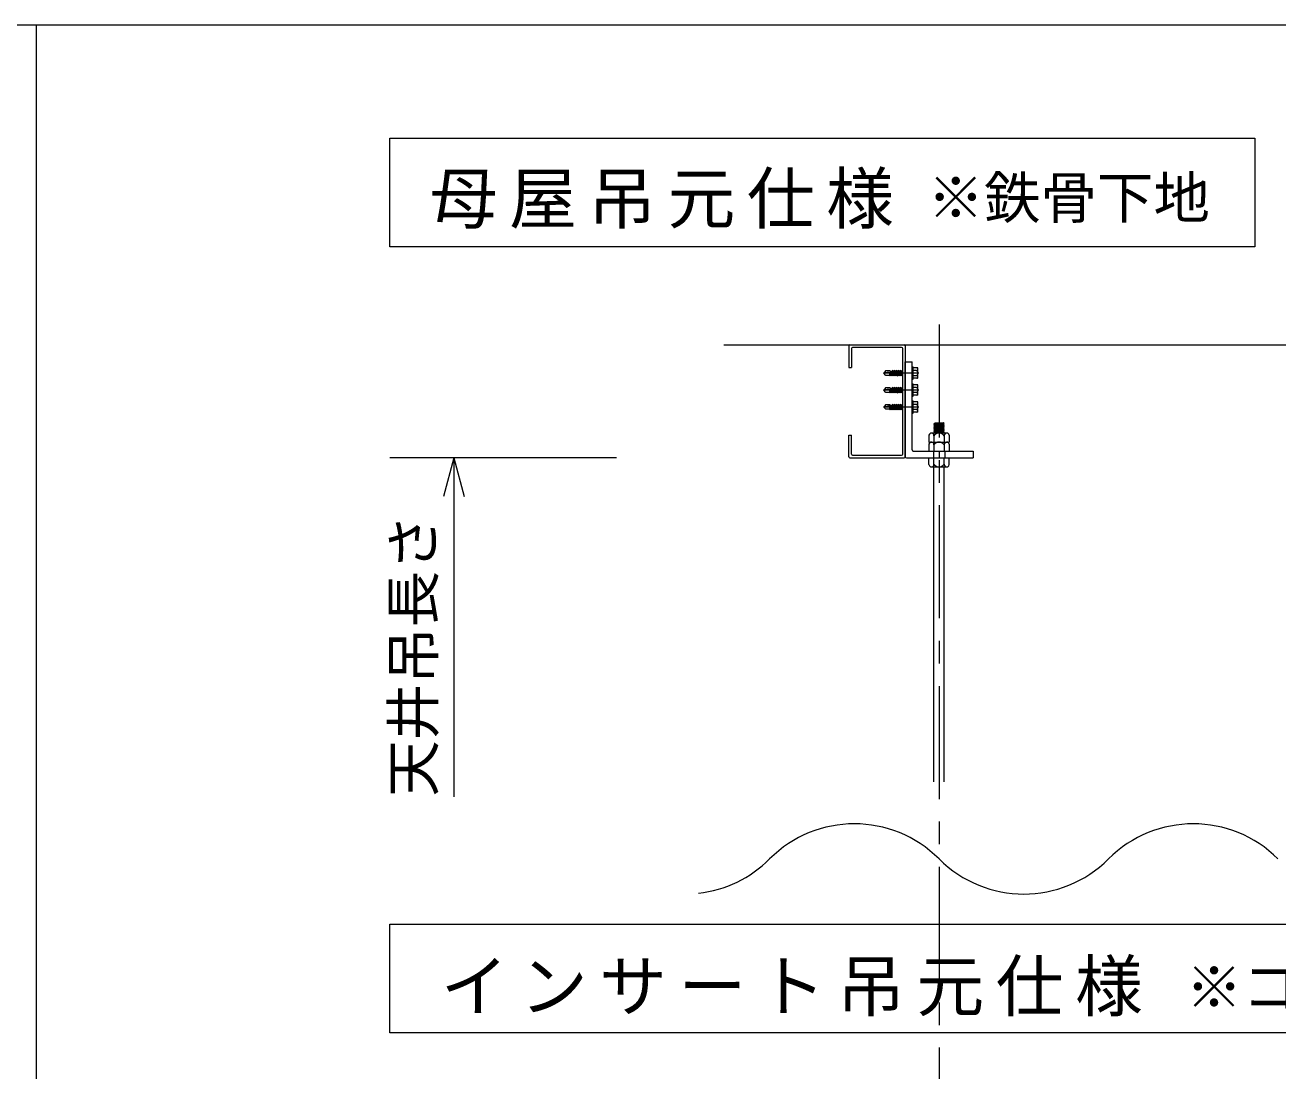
# Model space of a CAD drawing. Units: millimetres at full size, sheet at 1:20; details may follow other scales. Extents: x -4155 to 4045, y -2866 to 2834.
# Drawn here: x -888 to 221, y 1909 to 2834 of the extents above; entities that cross this region are included whole.
import ezdxf
from ezdxf.enums import TextEntityAlignment as Align

# ---------------------------------------------------------------- set-up
doc = ezdxf.new("R2010")
doc.units = ezdxf.units.MM
doc.header["$LTSCALE"] = 20
doc.linetypes.add('CHAIN1', pattern=[8, 5, -1, 1, -1])
for name, color, linetype, lineweight in [('1-0_断面', 7, 'Continuous', 9), ('1-1_寸法', 7, 'Continuous', 9), ('1-2_文字', 7, 'Continuous', 9), ('F-0_図枠', 7, 'Continuous', 9), ('F-1_レイアウト', 7, 'Continuous', 9)]:
    doc.layers.add(name, color=color, linetype=linetype, lineweight=lineweight)
doc.styles.add('ＭＳ ゴシック', font='')
doc.styles.get('ＭＳ ゴシック').set_extended_font_data('MS Gothic')

msp = doc.modelspace()

# ---------------------------------------------------------------- linework, layer by layer
at = {"layer": '1-0_断面', "color": 4, "linetype": 'CHAIN1'}
for p, q in [((-78.74, 2569.35), (-78.74, 617.05)), ((-96.71, 2526.31), (-128.02, 2526.31)), ((-96.71, 2511.31), (-128.02, 2511.31)), ((-96.71, 2496.31), (-128.02, 2496.31))]:
    msp.add_line(p, q, dxfattribs=at)
at = {"layer": '1-0_断面'}
for p, q in [((-269.22, 2551.31), (3772.19, 2551.31)), ((-157.62, 2551.31), (-109.62, 2551.31)), ((-158.62, 2550.31), (-158.62, 2531.31)), ((-156.32, 2548.01), (-156.32, 2531.31)), ((-111.92, 2549.01), (-155.32, 2549.01)), ((-110.92, 2454.61), (-110.92, 2548.01)), ((-108.62, 2550.31), (-108.62, 2452.31)), ((-158.62, 2531.31), (-156.32, 2531.31)), ((-108.62, 2536.31), (-102.62, 2536.31)), ((-108.62, 2536.31), (-102.62, 2536.31)), ((-108.62, 2536.31), (-102.62, 2536.31)), ((-108.62, 2452.31), (-108.62, 2536.31)), ((-102.62, 2458.31), (-102.62, 2536.31)), ((-156.32, 2454.61), (-156.32, 2471.31)), ((-87.74, 2471.29), (-87.74, 2465.31)), ((-87.74, 2465.31), (-85.49, 2465.31)), ((-87.74, 2463.29), (-87.74, 2457.31)), ((-85.49, 2473.31), (-71.99, 2473.31)), ((-85.49, 2465.31), (-71.99, 2465.31)), ((-83.24, 2470.81), (-83.24, 2465.31)), ((-83.24, 2462.81), (-83.24, 2457.31)), ((-74.24, 2470.81), (-74.24, 2465.31)), ((-74.24, 2462.81), (-74.24, 2457.31)), ((-71.99, 2465.31), (-69.74, 2465.31)), ((-69.74, 2471.29), (-69.74, 2465.31)), ((-69.74, 2463.29), (-69.74, 2457.31)), ((-157.62, 2451.31), (-132.86, 2451.31)), ((-155.32, 2453.61), (-111.92, 2453.61)), ((-132.86, 2451.31), (-109.62, 2451.31)), ((-107.62, 2451.31), (-48.62, 2451.31)), ((-101.62, 2457.31), (-48.62, 2457.31)), ((-87.74, 2457.31), (-69.74, 2457.31)), ((-87.74, 2445.34), (-87.74, 2451.31)), ((-83.62, 2457.31), (-83.62, 2451.31)), ((-83.24, 2445.81), (-83.24, 2451.31)), ((-78.62, 2457.31), (-78.62, 2451.31)), ((-78.62, 2457.31), (-78.62, 2451.31)), ((-78.62, 2457.31), (-78.62, 2451.31)), ((-74.24, 2445.81), (-74.24, 2451.31)), ((-73.62, 2457.31), (-73.62, 2451.31)), ((-69.74, 2445.34), (-69.74, 2451.31)), ((-48.62, 2457.31), (-48.62, 2451.31)), ((-48.62, 2457.31), (-48.62, 2451.31)), ((-48.62, 2457.31), (-48.62, 2451.31)), ((-85.49, 2443.31), (-71.99, 2443.31)), ((-85.49, 2443.31), (-71.99, 2443.31)), ((-83.24, 2164.56), (-83.24, 2443.31)), ((-74.24, 2164.56), (-74.24, 2443.31))]:
    msp.add_line(p, q, dxfattribs=at)
at = {"layer": '1-0_断面', "color": 4}
for p, q in [((-102.62, 2531.81), (-101.82, 2531.81)), ((-102.62, 2521.97), (-102.62, 2530.65)), ((-101.82, 2520.81), (-101.82, 2531.81)), ((-97.62, 2530.91), (-101.82, 2530.91)), ((-97.42, 2521.91), (-97.42, 2530.71)), ((-126.06, 2528.29), (-127.61, 2526.31)), ((-125.98, 2524.27), (-127.61, 2526.31)), ((-122.39, 2528.29), (-126.06, 2528.29)), ((-122.52, 2524.27), (-125.98, 2524.27)), ((-122.56, 2524.53), (-122.08, 2526.32)), ((-121.29, 2527.78), (-122.39, 2528.29)), ((-120.69, 2527.21), (-122.01, 2526.97)), ((-121.97, 2528.09), (-119.86, 2528.09)), ((-121.79, 2524.53), (-121.31, 2526.32)), ((-121.66, 2524.99), (-120.69, 2524.99)), ((-120.69, 2527.21), (-121.29, 2527.78)), ((-121.14, 2527.64), (-119.98, 2527.64)), ((-120.04, 2524.53), (-119.08, 2528.09)), ((-120.04, 2524.53), (-119.06, 2524.53)), ((-119.91, 2524.99), (-118.94, 2524.99)), ((-119.2, 2527.64), (-118.23, 2527.64)), ((-119.08, 2528.09), (-118.11, 2528.09)), ((-119.06, 2524.53), (-118.11, 2528.09)), ((-118.29, 2524.53), (-117.33, 2528.09)), ((-118.29, 2524.53), (-117.31, 2524.53)), ((-118.16, 2524.99), (-117.19, 2524.99)), ((-117.45, 2527.64), (-116.48, 2527.64)), ((-117.33, 2528.09), (-116.36, 2528.09)), ((-117.31, 2524.53), (-116.36, 2528.09)), ((-116.54, 2524.53), (-115.58, 2528.09)), ((-116.54, 2524.53), (-115.56, 2524.53)), ((-116.41, 2524.99), (-115.44, 2524.99)), ((-115.71, 2527.64), (-115.42, 2527.64)), ((-115.58, 2528.09), (-115.44, 2528.09)), ((-115.56, 2524.53), (-115.49, 2524.82)), ((-115.56, 2524.53), (-115.42, 2524)), ((-115.42, 2525.07), (-114.61, 2528.09)), ((-115.42, 2528.09), (-114.61, 2528.09)), ((-115.42, 2527.64), (-114.73, 2527.64)), ((-115.42, 2524), (-115.37, 2523.81)), ((-115.37, 2523.81), (-114.79, 2524.53)), ((-114.79, 2524.53), (-113.83, 2528.09)), ((-114.79, 2524.53), (-113.81, 2524.53)), ((-114.66, 2524.99), (-113.69, 2524.99)), ((-113.96, 2527.64), (-112.98, 2527.64)), ((-113.83, 2528.09), (-112.86, 2528.09)), ((-113.81, 2524.53), (-112.86, 2528.09)), ((-113.04, 2524.53), (-112.08, 2528.09)), ((-113.04, 2524.53), (-112.07, 2524.53)), ((-112.92, 2524.99), (-111.94, 2524.99)), ((-112.86, 2528.09), (-112.28, 2528.81)), ((-112.28, 2528.81), (-112.08, 2528.09)), ((-112.28, 2528.81), (-112.08, 2528.09)), ((-112.21, 2527.64), (-111.23, 2527.64)), ((-112.21, 2527.64), (-111.62, 2527.64)), ((-112.08, 2528.09), (-111.11, 2528.09)), ((-112.08, 2528.09), (-111.62, 2528.09)), ((-112.07, 2524.53), (-111.11, 2528.09)), ((-112.07, 2524.53), (-111.62, 2526.19)), ((-111.29, 2524.53), (-110.92, 2525.92)), ((-111.29, 2524.53), (-110.92, 2524.53)), ((-111.17, 2524.99), (-110.92, 2524.99)), ((-111.11, 2528.09), (-110.92, 2528.33)), ((-102.62, 2520.81), (-101.82, 2520.81)), ((-98.68, 2528.59), (-101.82, 2528.59)), ((-98.68, 2524.03), (-101.82, 2524.03)), ((-97.62, 2521.71), (-101.82, 2521.71)), ((-126.06, 2513.29), (-127.61, 2511.31)), ((-125.98, 2509.27), (-127.61, 2511.31)), ((-122.39, 2513.29), (-126.06, 2513.29)), ((-122.52, 2509.27), (-125.98, 2509.27)), ((-122.56, 2509.53), (-122.08, 2511.32)), ((-121.29, 2512.78), (-122.39, 2513.29)), ((-120.69, 2512.21), (-122.01, 2511.97)), ((-121.97, 2513.09), (-119.86, 2513.09)), ((-121.79, 2509.53), (-121.31, 2511.32)), ((-121.66, 2509.99), (-120.69, 2509.99)), ((-120.69, 2512.21), (-121.29, 2512.78)), ((-121.14, 2512.64), (-119.98, 2512.64)), ((-120.04, 2509.53), (-119.08, 2513.09)), ((-120.04, 2509.53), (-119.06, 2509.53)), ((-119.91, 2509.99), (-118.94, 2509.99)), ((-119.2, 2512.64), (-118.23, 2512.64)), ((-119.08, 2513.09), (-118.11, 2513.09)), ((-119.06, 2509.53), (-118.11, 2513.09)), ((-118.29, 2509.53), (-117.33, 2513.09)), ((-118.29, 2509.53), (-117.31, 2509.53)), ((-118.16, 2509.99), (-117.19, 2509.99)), ((-117.45, 2512.64), (-116.48, 2512.64)), ((-117.33, 2513.09), (-116.36, 2513.09)), ((-117.31, 2509.53), (-116.36, 2513.09)), ((-116.54, 2509.53), (-115.58, 2513.09)), ((-116.54, 2509.53), (-115.56, 2509.53)), ((-116.41, 2509.99), (-115.44, 2509.99)), ((-115.71, 2512.64), (-115.42, 2512.64)), ((-115.58, 2513.09), (-115.44, 2513.09)), ((-115.56, 2509.53), (-115.49, 2509.82)), ((-115.56, 2509.53), (-115.42, 2509)), ((-115.42, 2510.07), (-114.61, 2513.09)), ((-115.42, 2513.09), (-114.61, 2513.09)), ((-115.42, 2512.64), (-114.73, 2512.64)), ((-115.42, 2509), (-115.37, 2508.81)), ((-115.37, 2508.81), (-114.79, 2509.53)), ((-114.79, 2509.53), (-113.83, 2513.09)), ((-114.79, 2509.53), (-113.81, 2509.53)), ((-114.66, 2509.99), (-113.69, 2509.99)), ((-113.96, 2512.64), (-112.98, 2512.64)), ((-113.83, 2513.09), (-112.86, 2513.09)), ((-113.81, 2509.53), (-112.86, 2513.09)), ((-113.04, 2509.53), (-112.08, 2513.09)), ((-113.04, 2509.53), (-112.07, 2509.53)), ((-112.92, 2509.99), (-111.94, 2509.99)), ((-112.86, 2513.09), (-112.28, 2513.81)), ((-112.28, 2513.81), (-112.08, 2513.09)), ((-112.28, 2513.81), (-112.08, 2513.09)), ((-112.21, 2512.64), (-111.23, 2512.64)), ((-112.21, 2512.64), (-111.62, 2512.64)), ((-112.08, 2513.09), (-111.11, 2513.09)), ((-112.08, 2513.09), (-111.62, 2513.09)), ((-112.07, 2509.53), (-111.11, 2513.09)), ((-112.07, 2509.53), (-111.62, 2511.19)), ((-111.29, 2509.53), (-110.92, 2510.92)), ((-111.29, 2509.53), (-110.92, 2509.53)), ((-111.17, 2509.99), (-110.92, 2509.99)), ((-111.11, 2513.09), (-110.92, 2513.33)), ((-102.62, 2516.81), (-101.82, 2516.81)), ((-102.62, 2506.97), (-102.62, 2515.65)), ((-101.82, 2505.81), (-101.82, 2516.81)), ((-97.62, 2515.91), (-101.82, 2515.91)), ((-98.68, 2513.59), (-101.82, 2513.59)), ((-98.68, 2509.03), (-101.82, 2509.03)), ((-97.42, 2506.91), (-97.42, 2515.71)), ((-126.06, 2498.29), (-127.61, 2496.31)), ((-125.98, 2494.27), (-127.61, 2496.31)), ((-122.39, 2498.29), (-126.06, 2498.29)), ((-122.56, 2494.53), (-122.08, 2496.32)), ((-121.29, 2497.78), (-122.39, 2498.29)), ((-120.69, 2497.21), (-122.01, 2496.97)), ((-121.97, 2498.09), (-119.86, 2498.09)), ((-121.79, 2494.53), (-121.31, 2496.32)), ((-120.69, 2497.21), (-121.29, 2497.78)), ((-121.14, 2497.64), (-119.98, 2497.64)), ((-120.04, 2494.53), (-119.08, 2498.09)), ((-119.2, 2497.64), (-118.23, 2497.64)), ((-119.08, 2498.09), (-118.11, 2498.09)), ((-119.06, 2494.53), (-118.11, 2498.09)), ((-118.29, 2494.53), (-117.33, 2498.09)), ((-117.45, 2497.64), (-116.48, 2497.64)), ((-117.33, 2498.09), (-116.36, 2498.09)), ((-117.31, 2494.53), (-116.36, 2498.09)), ((-116.54, 2494.53), (-115.58, 2498.09)), ((-115.71, 2497.64), (-115.42, 2497.64)), ((-115.58, 2498.09), (-115.44, 2498.09)), ((-115.42, 2495.07), (-114.61, 2498.09)), ((-115.42, 2498.09), (-114.61, 2498.09)), ((-115.42, 2497.64), (-114.73, 2497.64)), ((-114.79, 2494.53), (-113.83, 2498.09)), ((-113.96, 2497.64), (-112.98, 2497.64)), ((-113.83, 2498.09), (-112.86, 2498.09)), ((-113.81, 2494.53), (-112.86, 2498.09)), ((-113.04, 2494.53), (-112.08, 2498.09)), ((-112.86, 2498.09), (-112.28, 2498.81)), ((-112.28, 2498.81), (-112.08, 2498.09)), ((-112.28, 2498.81), (-112.08, 2498.09)), ((-112.21, 2497.64), (-111.23, 2497.64)), ((-112.21, 2497.64), (-111.62, 2497.64)), ((-112.08, 2498.09), (-111.11, 2498.09)), ((-112.08, 2498.09), (-111.62, 2498.09)), ((-112.07, 2494.53), (-111.11, 2498.09)), ((-112.07, 2494.53), (-111.62, 2496.19)), ((-111.29, 2494.53), (-110.92, 2495.92)), ((-111.11, 2498.09), (-110.92, 2498.33)), ((-102.62, 2505.81), (-101.82, 2505.81)), ((-102.62, 2501.81), (-101.82, 2501.81)), ((-102.62, 2491.97), (-102.62, 2500.65)), ((-97.62, 2506.71), (-101.82, 2506.71)), ((-101.82, 2490.81), (-101.82, 2501.81)), ((-97.62, 2500.91), (-101.82, 2500.91)), ((-98.68, 2498.59), (-101.82, 2498.59)), ((-97.42, 2491.91), (-97.42, 2500.71)), ((-122.52, 2494.27), (-125.98, 2494.27)), ((-121.66, 2494.99), (-120.69, 2494.99)), ((-120.04, 2494.53), (-119.06, 2494.53)), ((-119.91, 2494.99), (-118.94, 2494.99)), ((-118.29, 2494.53), (-117.31, 2494.53)), ((-118.16, 2494.99), (-117.19, 2494.99)), ((-116.54, 2494.53), (-115.56, 2494.53)), ((-116.41, 2494.99), (-115.44, 2494.99)), ((-115.56, 2494.53), (-115.49, 2494.82)), ((-115.56, 2494.53), (-115.42, 2494)), ((-115.42, 2494), (-115.37, 2493.81)), ((-115.37, 2493.81), (-114.79, 2494.53)), ((-114.79, 2494.53), (-113.81, 2494.53)), ((-114.66, 2494.99), (-113.69, 2494.99)), ((-113.04, 2494.53), (-112.07, 2494.53)), ((-112.92, 2494.99), (-111.94, 2494.99)), ((-111.29, 2494.53), (-110.92, 2494.53)), ((-111.17, 2494.99), (-110.92, 2494.99)), ((-102.62, 2490.81), (-101.82, 2490.81)), ((-98.68, 2494.03), (-101.82, 2494.03)), ((-97.62, 2491.71), (-101.82, 2491.71)), ((-83.24, 2481.28), (-82.44, 2480.76)), ((-83.24, 2480.13), (-82.44, 2479.61)), ((-83.24, 2478.98), (-82.44, 2478.46)), ((-83.24, 2477.83), (-82.44, 2477.31)), ((-83.24, 2476.68), (-82.44, 2476.16)), ((-83.24, 2475.53), (-82.44, 2475.01)), ((-83.24, 2474.38), (-82.44, 2473.86)), ((-83.14, 2473.31), (-82.44, 2473.86)), ((-75.04, 2482.21), (-82.44, 2481.91)), ((-75.04, 2481.06), (-82.44, 2480.76)), ((-75.04, 2479.91), (-82.44, 2479.61)), ((-75.04, 2478.76), (-82.44, 2478.46)), ((-75.04, 2477.61), (-82.44, 2477.31)), ((-75.04, 2476.46), (-82.44, 2476.16)), ((-75.04, 2475.31), (-82.44, 2475.01)), ((-75.04, 2474.16), (-82.44, 2473.86)), ((-74.24, 2473.59), (-81.21, 2473.31)), ((-74.24, 2481.64), (-75.04, 2482.21)), ((-74.24, 2481.64), (-75.04, 2481.06)), ((-74.24, 2480.49), (-75.04, 2481.06)), ((-74.24, 2480.49), (-75.04, 2479.91)), ((-74.24, 2479.34), (-75.04, 2479.91)), ((-74.24, 2479.34), (-75.04, 2478.76)), ((-74.24, 2478.19), (-75.04, 2478.76)), ((-74.24, 2478.19), (-75.04, 2477.61)), ((-74.24, 2477.04), (-75.04, 2477.61)), ((-74.24, 2477.04), (-75.04, 2476.46)), ((-74.24, 2475.89), (-75.04, 2476.46)), ((-74.24, 2475.89), (-75.04, 2475.31)), ((-74.24, 2474.74), (-75.04, 2475.31)), ((-74.24, 2474.74), (-75.04, 2474.16)), ((-74.24, 2473.59), (-75.04, 2474.16)), ((-74.24, 2473.59), (-74.64, 2473.31))]:
    msp.add_line(p, q, dxfattribs=at)
for points in [[(-122.56, 2524.53), (-122.37, 2523.81), (-121.79, 2524.53)], [(-122.08, 2526.32), (-121.5, 2527.03), (-121.31, 2526.32)], [(-121.79, 2524.53), (-120.81, 2524.53), (-119.86, 2528.09)], [(-120.81, 2524.53), (-120.62, 2523.81), (-120.04, 2524.53)], [(-119.86, 2528.09), (-119.28, 2528.81), (-119.08, 2528.09)], [(-119.06, 2524.53), (-118.87, 2523.81), (-118.29, 2524.53)], [(-118.11, 2528.09), (-117.53, 2528.81), (-117.33, 2528.09)], [(-117.31, 2524.53), (-117.12, 2523.81), (-116.54, 2524.53)], [(-116.36, 2528.09), (-115.78, 2528.81), (-115.58, 2528.09)], [(-114.61, 2528.09), (-114.03, 2528.81), (-113.83, 2528.09)], [(-113.81, 2524.53), (-113.62, 2523.81), (-113.04, 2524.53)], [(-112.07, 2524.53), (-111.87, 2523.81), (-111.29, 2524.53)], [(-112.07, 2524.53), (-111.87, 2523.81), (-111.62, 2524.12)], [(-122.56, 2509.53), (-122.37, 2508.81), (-121.79, 2509.53)], [(-122.08, 2511.32), (-121.5, 2512.03), (-121.31, 2511.32)], [(-121.79, 2509.53), (-120.81, 2509.53), (-119.86, 2513.09)], [(-120.81, 2509.53), (-120.62, 2508.81), (-120.04, 2509.53)], [(-119.86, 2513.09), (-119.28, 2513.81), (-119.08, 2513.09)], [(-119.06, 2509.53), (-118.87, 2508.81), (-118.29, 2509.53)], [(-118.11, 2513.09), (-117.53, 2513.81), (-117.33, 2513.09)], [(-117.31, 2509.53), (-117.12, 2508.81), (-116.54, 2509.53)], [(-116.36, 2513.09), (-115.78, 2513.81), (-115.58, 2513.09)], [(-114.61, 2513.09), (-114.03, 2513.81), (-113.83, 2513.09)], [(-113.81, 2509.53), (-113.62, 2508.81), (-113.04, 2509.53)], [(-112.07, 2509.53), (-111.87, 2508.81), (-111.29, 2509.53)], [(-112.07, 2509.53), (-111.87, 2508.81), (-111.62, 2509.12)], [(-122.08, 2496.32), (-121.5, 2497.03), (-121.31, 2496.32)], [(-121.79, 2494.53), (-120.81, 2494.53), (-119.86, 2498.09)], [(-119.86, 2498.09), (-119.28, 2498.81), (-119.08, 2498.09)], [(-118.11, 2498.09), (-117.53, 2498.81), (-117.33, 2498.09)], [(-116.36, 2498.09), (-115.78, 2498.81), (-115.58, 2498.09)], [(-114.61, 2498.09), (-114.03, 2498.81), (-113.83, 2498.09)], [(-122.56, 2494.53), (-122.37, 2493.81), (-121.79, 2494.53)], [(-120.81, 2494.53), (-120.62, 2493.81), (-120.04, 2494.53)], [(-119.06, 2494.53), (-118.87, 2493.81), (-118.29, 2494.53)], [(-117.31, 2494.53), (-117.12, 2493.81), (-116.54, 2494.53)], [(-113.81, 2494.53), (-113.62, 2493.81), (-113.04, 2494.53)], [(-112.07, 2494.53), (-111.87, 2493.81), (-111.29, 2494.53)], [(-112.07, 2494.53), (-111.87, 2493.81), (-111.62, 2494.12)], [(-74.24, 2481.64), (-83.24, 2481.28), (-82.44, 2481.91)], [(-74.24, 2480.49), (-83.24, 2480.13), (-82.44, 2480.76)], [(-74.24, 2479.34), (-83.24, 2478.98), (-82.44, 2479.61)], [(-74.24, 2478.19), (-83.24, 2477.83), (-82.44, 2478.46)], [(-74.24, 2477.04), (-83.24, 2476.68), (-82.44, 2477.31)], [(-74.24, 2475.89), (-83.24, 2475.53), (-82.44, 2476.16)], [(-74.24, 2474.74), (-83.24, 2474.38), (-82.44, 2475.01)]]:
    msp.add_lwpolyline(points, dxfattribs=at)
at = {"layer": '1-0_断面'}
msp.add_lwpolyline([(-158.62, 2452.31), (-158.62, 2471.31), (-156.32, 2471.31)], dxfattribs=at)
for centre, radius, start, end in [((-157.62, 2550.31), 1, 90, 180), ((-109.62, 2550.31), 1, 0, 90), ((-155.32, 2548.01), 1, 90, 180), ((-111.92, 2548.01), 1, 0, 90), ((-85.49, 2471.05), 2.26, 353.97439, 173.97475), ((-85.49, 2463.05), 2.26, 353.97439, 173.97475), ((-78.74, 2468.01), 5.3, 31.89078, 148.10921), ((-78.74, 2460.01), 5.3, 31.89078, 148.10921), ((-71.99, 2471.05), 2.26, 6.02525, 186.02559), ((-71.99, 2463.05), 2.26, 6.02525, 186.02559), ((-157.62, 2452.31), 1, 180, 270), ((-155.32, 2454.61), 1, 180, 270), ((-111.92, 2454.61), 1, 270, 0), ((-109.62, 2452.31), 1, 270, 0), ((-107.62, 2452.31), 1, 180, 270), ((-101.62, 2458.31), 1, 180, 270), ((-85.49, 2445.57), 2.26, 186.02525, 6.02561), ((-78.74, 2448.61), 5.3, 211.89079, 328.10922), ((-71.99, 2445.57), 2.26, 173.97441, 353.97475)]:
    msp.add_arc(centre, radius, start, end, dxfattribs=at)
at = {"layer": '1-0_断面', "color": 4}
for centre, radius, start, end in [((-98.56, 2529.73), 1.15, 263.97439, 98.42494), ((-97.62, 2530.71), 0.2, 0, 90), ((-122.36, 2505.62), 21.35, 89.06783, 104.2543), ((-100.1, 2526.31), 2.68, 301.89078, 58.10921), ((-98.56, 2522.9), 1.15, 276.02525, 96.02559), ((-97.62, 2521.91), 0.2, 270, 0), ((-122.36, 2490.62), 21.35, 89.06783, 104.2543), ((-98.56, 2514.73), 1.15, 263.97439, 98.42494), ((-100.1, 2511.31), 2.68, 301.89078, 58.10921), ((-98.56, 2507.9), 1.15, 276.02525, 96.02559), ((-97.62, 2515.71), 0.2, 0, 90), ((-97.62, 2506.91), 0.2, 270, 0), ((-122.36, 2475.62), 21.35, 89.06783, 104.2543), ((-98.56, 2499.73), 1.15, 263.97439, 98.42494), ((-100.1, 2496.31), 2.68, 301.89078, 58.10921), ((-97.62, 2500.71), 0.2, 0, 90), ((-98.56, 2492.9), 1.15, 276.02525, 96.02559), ((-97.62, 2491.91), 0.2, 270, 0)]:
    msp.add_arc(centre, radius, start, end, dxfattribs=at)
at = {"layer": '1-1_寸法'}
for centre, start, end in [((-153.74, 2021.35), 45, 135), ((146.26, 2021.35), 45, 135), ((-303.74, 2171.35), 276.56817, 315), ((-3.74, 2171.35), 225, 315)]:
    msp.add_arc(centre, 106.07, start, end, dxfattribs=at)
at = {"layer": '1-2_文字'}
for p, q in [((-565.12, 2637.98), (-565.12, 2734.35)), ((-364.43, 2451.31), (-565.12, 2451.31)), ((-508.36, 2451.31), (-517.54, 2417.02)), ((-508.36, 2451.31), (-499.17, 2417.02)), ((-508.36, 2451.31), (-508.36, 2151.31)), ((-565.12, 1942.32), (-565.12, 2038.69)), ((-565.12, 2038.69), (1212.18, 2038.69)), ((1212.18, 1942.32), (-565.12, 1942.32))]:
    msp.add_line(p, q, dxfattribs=at)
msp.add_lwpolyline([(-565.12, 2734.35), (200.73, 2734.35), (200.73, 2637.98), (-565.12, 2637.98)], dxfattribs=at)
at = {"layer": 'F-0_図枠'}
msp.add_line((4045.15, 2834.35), (-4154.85, 2834.35), dxfattribs=at)
at = {"layer": 'F-1_レイアウト'}
msp.add_line((-877.93, 113.62), (-877.93, 2834.35), dxfattribs=at)

# ---------------------------------------------------------------- texts
at = {"layer": '1-2_文字', "style": 'ＭＳ ゴシック'}
for s, p in [('※鉄骨下地', (-88.96, 2652.3)), ('※コンクリートスラブ、デッキプレート等下地', (139.69, 1953.55))]:
    msp.add_text(s, height=36.66, dxfattribs=at).set_placement(p, align=Align.BOTTOM_LEFT)
msp.add_text('天井吊長さ', height=36.66, rotation=90, dxfattribs=at).set_placement((-515.11, 2151.31), align=Align.BOTTOM_LEFT)
at = {"layer": '1-2_文字', "char_height": 43.99, "attachment_point": 7, "style": 'ＭＳ ゴシック'}
for s, insert in [('\\T1.17;母屋吊元仕様', (-529.7, 2654)), ('\\T1.17;インサート吊元仕様', (-520, 1956.89))]:
    msp.add_mtext(s, dxfattribs=dict(at, insert=insert))

doc.saveas('drawing.dxf')
